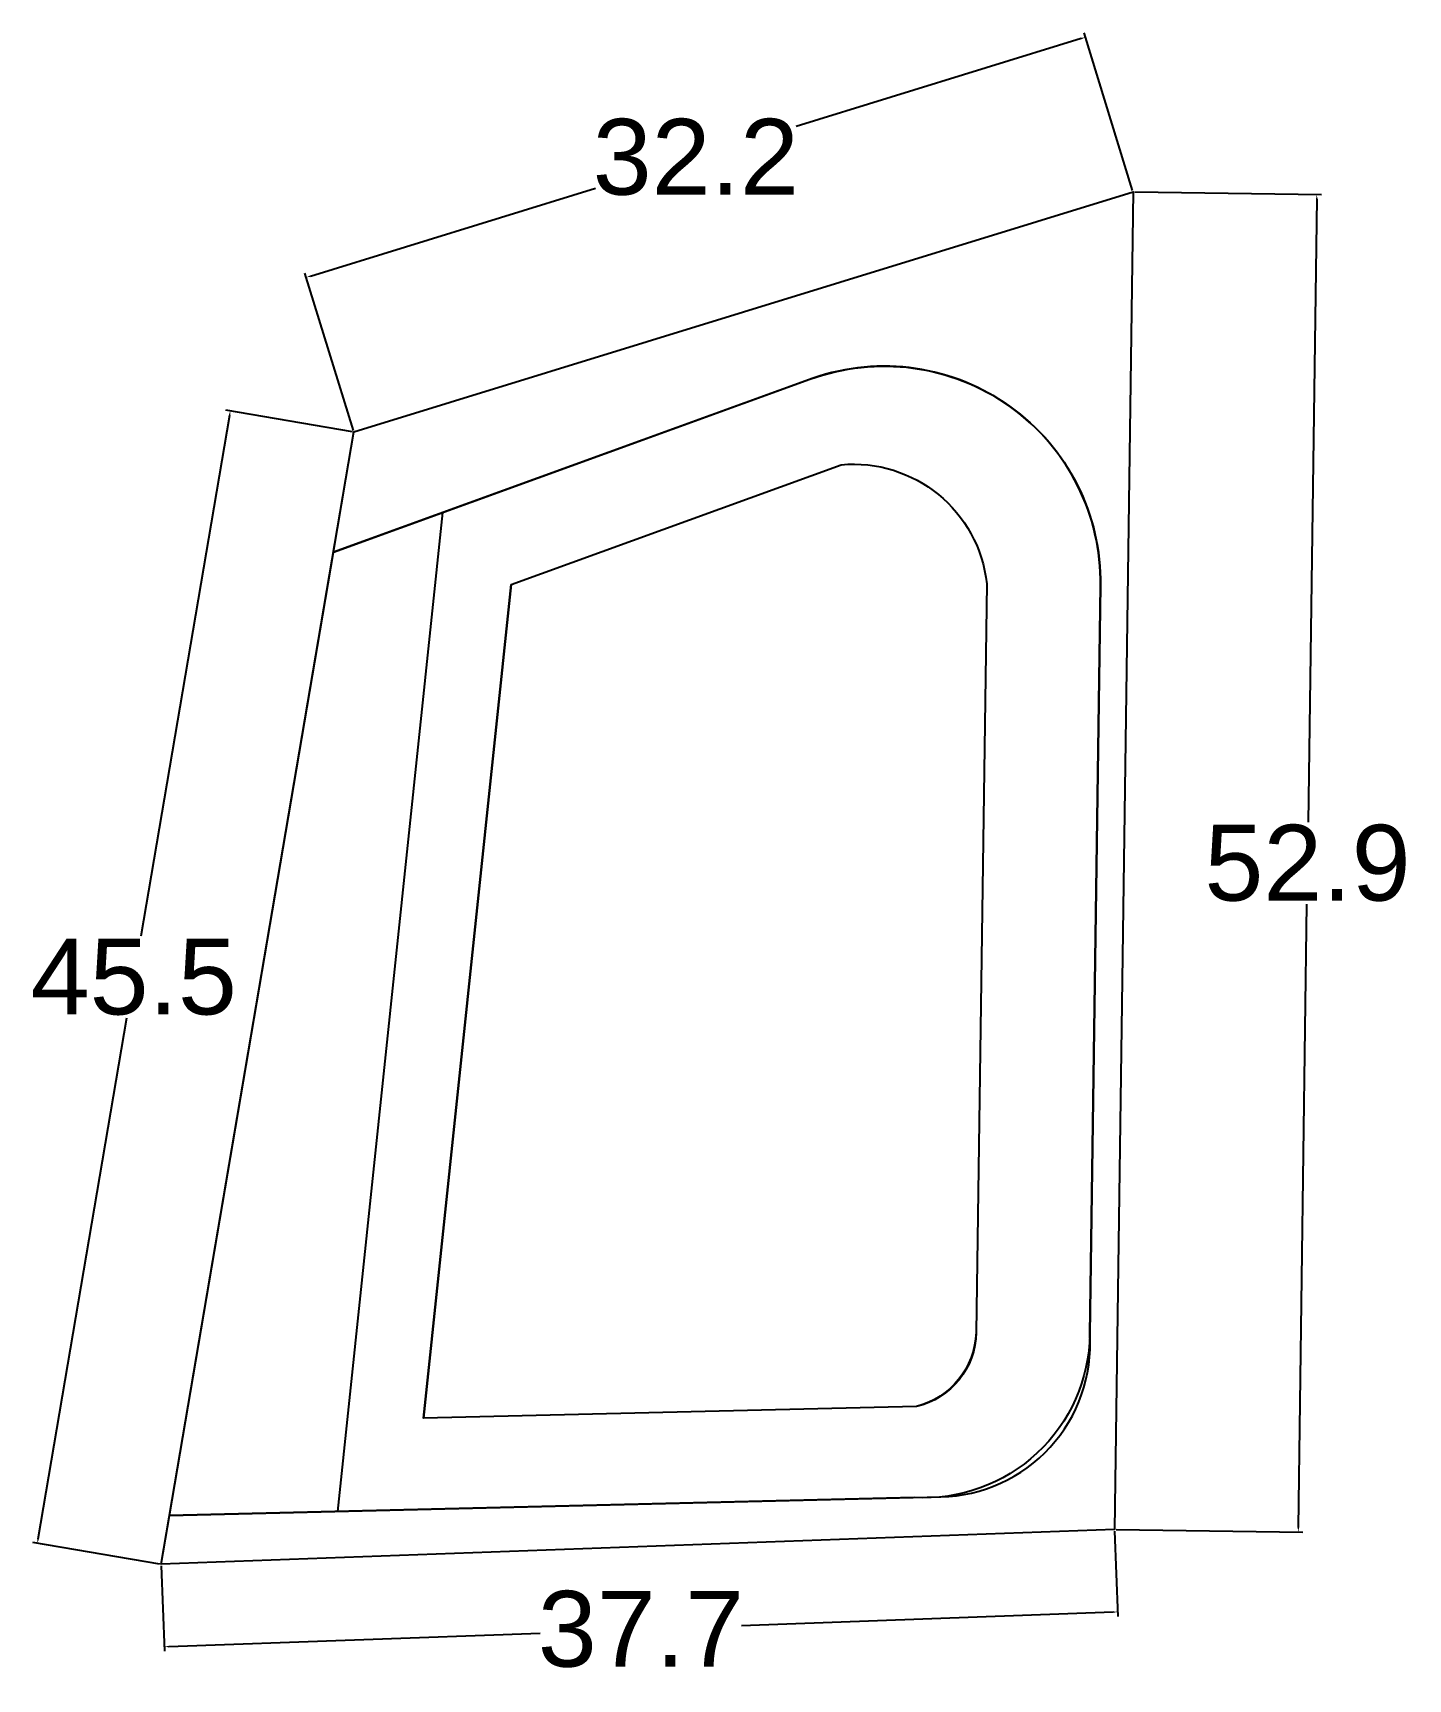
# Model space of a CAD drawing. Header units: metres. Extents: x 15463 to 32022, y 1223 to 33962.
# Drawn here: x 29600.1 to 29654.5, y 4092.1 to 4157.2 of the extents above; entities that cross this region are included whole.
import ezdxf

# ---------------------------------------------------------------- set-up
doc = ezdxf.new("R2010")
doc.units = ezdxf.units.M
doc.header["$LTSCALE"] = 0.1
doc.styles.get("Standard").update_dxf_attribs({"font": 'arial.ttf'})
doc.dimstyles.get("Standard").update_dxf_attribs({"dimtxt": 0.1, "dimasz": 0.18, "dimexe": 0.18, "dimexo": 0.0625, "dimgap": 0.09, "dimtad": 0, "dimtih": 1, "dimtoh": 1, "dimdec": 1, "dimzin": 0, "dimdsep": 46, "dimtxsty": 'Standard', "dimcen": 0.09, "dimadec": 0, "dimazin": 0, "dimtfac": 1, "dimtdec": 1, "dimtofl": 0, "dimtmove": 0, "dimatfit": 3, "dimfxl": 1, "dimtolj": 1, "dimtzin": 0, "dimarcsym": 0})

# ---------------------------------------------------------------- blocks, each defined once
blk = doc.blocks.new('*D80')
at = {"color": 0, "lineweight": -2, "transparency": 16777216}
for p, q in [((29641.549, 4157.01), (29630.282, 4153.536)), ((29643.59, 4151.004), (29641.668, 4157.235)), ((29611.076, 4147.614), (29622.342, 4151.088)), ((29612.772, 4141.501), (29610.85, 4147.733))]:
    blk.add_line(p, q, dxfattribs=at)
at = {"color": 0, "transparency": 16777216}
for points in [[(29641.54, 4157.039), (29641.558, 4156.982), (29641.721, 4157.063)], [(29611.067, 4147.643), (29611.084, 4147.585), (29610.904, 4147.561)]]:
    blk.add_solid(points, dxfattribs=at)
at = {"layer": 'Defpoints', "color": 0, "transparency": 16777216}
for p in [(29641.721, 4157.063), (29643.608, 4150.944), (29612.79, 4141.442)]:
    blk.add_point(p, dxfattribs=at)
at = {"color": 0, "transparency": 16777216, "insert": (29626.312, 4152.312), "char_height": 3, "attachment_point": 5}
blk.add_mtext('\\A1;32.2', dxfattribs=at)
blk = doc.blocks.new('*D81')
at = {"color": 0, "lineweight": -2, "transparency": 16777216}
for p, q in [((29643.671, 4150.943), (29651.055, 4150.841)), ((29650.873, 4150.664), (29650.532, 4125.993)), ((29650.146, 4098.079), (29650.487, 4122.75)), ((29642.939, 4097.999), (29650.323, 4097.897))]:
    blk.add_line(p, q, dxfattribs=at)
at = {"color": 0, "transparency": 16777216}
for points in [[(29650.843, 4150.664), (29650.903, 4150.663), (29650.875, 4150.843)], [(29650.116, 4098.08), (29650.176, 4098.079), (29650.143, 4097.899)]]:
    blk.add_solid(points, dxfattribs=at)
at = {"layer": 'Defpoints', "color": 0, "transparency": 16777216}
for p in [(29643.608, 4150.944), (29642.876, 4098), (29650.143, 4097.899)]:
    blk.add_point(p, dxfattribs=at)
at = {"color": 0, "transparency": 16777216, "insert": (29650.509, 4124.371), "char_height": 3, "attachment_point": 5}
blk.add_mtext('\\A1;52.9', dxfattribs=at)
blk = doc.blocks.new('*D82')
at = {"color": 0, "lineweight": -2, "transparency": 16777216}
for p, q in [((29642.878, 4097.937), (29643.002, 4094.558)), ((29605.167, 4096.56), (29605.29, 4093.181)), ((29642.815, 4094.732), (29628.125, 4094.195)), ((29605.464, 4093.368), (29620.154, 4093.904))]:
    blk.add_line(p, q, dxfattribs=at)
at = {"color": 0, "transparency": 16777216}
for points in [[(29642.814, 4094.762), (29642.817, 4094.702), (29642.995, 4094.738)], [(29605.463, 4093.398), (29605.465, 4093.338), (29605.284, 4093.361)]]:
    blk.add_solid(points, dxfattribs=at)
at = {"layer": 'Defpoints', "color": 0, "transparency": 16777216}
for p in [(29642.876, 4098), (29605.165, 4096.623), (29642.995, 4094.738)]:
    blk.add_point(p, dxfattribs=at)
at = {"color": 0, "transparency": 16777216, "insert": (29624.14, 4094.05), "char_height": 3, "attachment_point": 5}
blk.add_mtext('\\A1;37.7', dxfattribs=at)
blk = doc.blocks.new('*D79')
at = {"color": 0, "lineweight": -2, "transparency": 16777216}
for p, q in [((29607.863, 4142.097), (29604.355, 4121.481)), ((29612.729, 4141.452), (29607.716, 4142.305)), ((29600.298, 4097.633), (29603.805, 4118.25)), ((29605.103, 4096.633), (29600.09, 4097.486))]:
    blk.add_line(p, q, dxfattribs=at)
at = {"color": 0, "transparency": 16777216}
for points in [[(29607.833, 4142.102), (29607.893, 4142.092), (29607.893, 4142.275)], [(29600.268, 4097.638), (29600.327, 4097.628), (29600.268, 4097.456)]]:
    blk.add_solid(points, dxfattribs=at)
at = {"layer": 'Defpoints', "color": 0, "transparency": 16777216}
for p in [(29612.79, 4141.442), (29600.268, 4097.456), (29605.165, 4096.623)]:
    blk.add_point(p, dxfattribs=at)
at = {"color": 0, "transparency": 16777216, "insert": (29604.08, 4119.865), "char_height": 3, "attachment_point": 5}
blk.add_mtext('\\A1;45.5', dxfattribs=at)

msp = doc.modelspace()

# ---------------------------------------------------------------- linework, layer by layer
for points in [[(29612.79, 4141.442), (29643.608, 4150.944), (29642.876, 4098), (29605.165, 4096.623), (29612.79, 4141.442)], [(29619.004, 4135.407), (29632.056, 4140.143)]]:
    msp.add_lwpolyline(points)
at = {"color": 244, "true_color": 0x991b1e}
msp.add_lwpolyline([(29611.982, 4136.69), (29612.79, 4141.442), (29643.608, 4150.944), (29642.876, 4098), (29605.165, 4096.623), (29605.495, 4098.562), (29636.008, 4099.291, 0.426651), (29641.899, 4105.739), (29642.32, 4135.359, 0.520562), (29630.949, 4143.57), (29611.982, 4136.69)], format="xyb", dxfattribs=at)
msp.add_lwpolyline([(29611.982, 4136.69), (29630.823, 4143.525, -0.525946), (29642.32, 4135.359), (29641.899, 4105.739, -0.426651), (29634.952, 4099.266), (29605.495, 4098.562)], format="xyb")
at = {"color": 2, "true_color": 0xf1eb1f}
msp.add_lwpolyline([(29619.004, 4135.407), (29632.056, 4140.143, -0.410228), (29637.821, 4135.427), (29637.4, 4105.803, -0.344431), (29635.039, 4102.869), (29615.539, 4102.403), (29619.004, 4135.407)], format="xyb", dxfattribs=at)
at = {"color": 9, "true_color": 0xd19cc7}
for points in [[(29619.004, 4135.407), (29632.056, 4140.143)], [(29619.004, 4135.407), (29615.539, 4102.403)], [(29635.039, 4102.869), (29615.539, 4102.403)]]:
    msp.add_lwpolyline(points, dxfattribs=at)
msp.add_lwpolyline([(29632.056, 4140.143, -0.410228), (29637.821, 4135.427), (29637.4, 4105.803, -0.33266), (29635.039, 4102.869)], format="xyb", dxfattribs=at)
at = {"color": 114, "true_color": 0x139b48}
msp.add_lwpolyline([(29611.982, 4136.69), (29616.286, 4138.251), (29612.136, 4098.72), (29605.495, 4098.562), (29611.982, 4136.69)], dxfattribs=at)

# ---------------------------------------------------------------- dimensions: what is measured, and where the dimension line sits
for p1, p2, distance, picture, middle in [((29612.79, 4141.442), (29643.608, 4150.944), 6.404, '*D80', (29626.312, 4152.312)), ((29643.608, 4150.944), (29642.876, 4098), 7.268, '*D81', (29650.509, 4124.371)), ((29612.79, 4141.442), (29605.165, 4096.623), -4.968, '*D79', (29604.08, 4119.865)), ((29605.165, 4096.623), (29642.876, 4098), -3.264, '*D82', (29624.14, 4094.05))]:
    dim = msp.add_aligned_dim(p1=p1, p2=p2, distance=distance, dimstyle='Standard', override={"dimtxt": 3})
    dim.commit()
    dim.dimension.update_dxf_attribs({"geometry": picture, "text_midpoint": middle})

doc.saveas('drawing.dxf')
